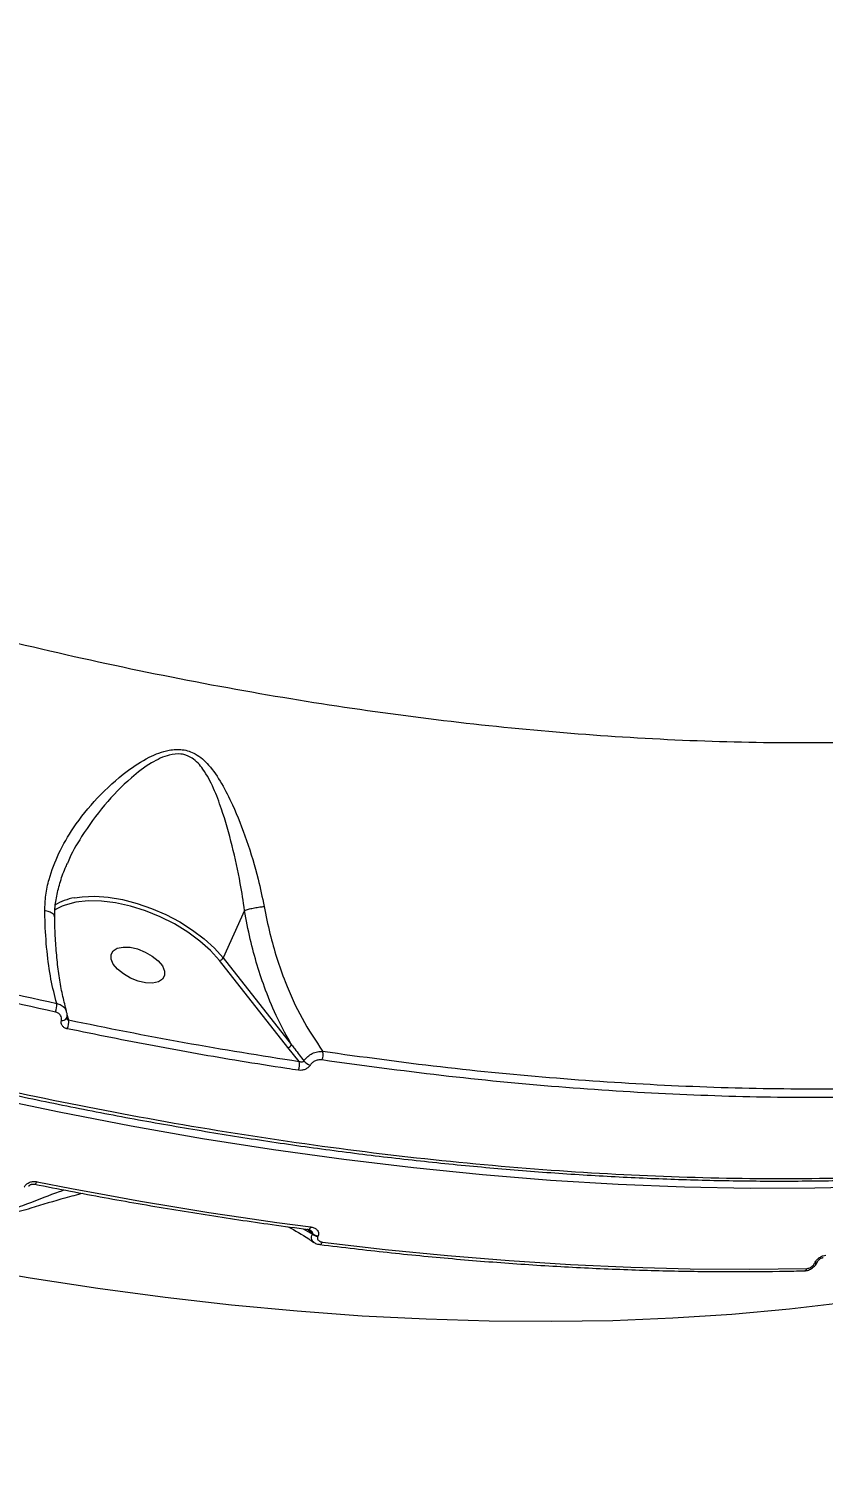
# Model space of a CAD drawing. Header units: millimetres. Extents: x -7720 to 6073, y -7402 to 5433.
# Drawn here: x 1340.8 to 1464.4, y -1469.3 to -1244.8 of the extents above; entities that cross this region are included whole.
import ezdxf

# ---------------------------------------------------------------- set-up
doc = ezdxf.new("R2010")
doc.units = ezdxf.units.MM
for name, color, linetype in [('DIKOM_ОБЪЕКТ', 7, 'Continuous'), ('DIKOM_РАЗМЕР_ЗОНА', 7, 'Continuous'), ('DIKOM_РАЗМЕР_ОБЪЕКТА', 7, 'Continuous')]:
    doc.layers.add(name, color=color, linetype=linetype)
doc.styles.add('style1', font='arial.ttf', dxfattribs={"width": 0.8})
doc.dimstyles.new('1-50', dxfattribs={"dimtxt": 300, "dimasz": 200, "dimexe": 100, "dimexo": 0, "dimgap": 100, "dimtad": 1, "dimtxsty": 'style1', "dimcen": 200, "dimclrd": 7, "dimclre": 7, "dimclrt": 7, "dimadec": 1, "dimazin": 2, "dimtfac": 1, "dimtmove": 0, "dimatfit": 2, "dimfxl": 0, "dimlwd": 25, "dimlwe": 18, "dimarcsym": 0})

# ---------------------------------------------------------------- blocks, each defined once
blk = doc.blocks.new('*D0')
at = {"layer": 'Defpoints', "color": 0, "transparency": 16777216}
for p in [(-1165.04, 3934.07), (-6387.82, -4153.36), (1392.52, -4153.36)]:
    blk.add_point(p, dxfattribs=at)
at = {"layer": 'DIKOM_РАЗМЕР_ОБЪЕКТА', "color": 7, "lineweight": 18, "transparency": 16777216}
for p, q in [((-1165.04, 3934.07), (-6487.82, 3934.07)), ((1392.52, -4153.36), (-6487.82, -4153.36))]:
    blk.add_line(p, q, dxfattribs=at)
at = {"layer": 'DIKOM_РАЗМЕР_ОБЪЕКТА', "color": 7, "lineweight": 25, "transparency": 16777216}
blk.add_line((-6387.82, 3734.07), (-6387.82, -3953.36), dxfattribs=at)
at = {"layer": 'DIKOM_РАЗМЕР_ОБЪЕКТА', "color": 7, "transparency": 16777216}
for points in [[(-6421.16, 3734.07), (-6354.49, 3734.07), (-6387.82, 3934.07)], [(-6421.16, -3953.36), (-6354.49, -3953.36), (-6387.82, -4153.36)]]:
    blk.add_solid(points, dxfattribs=at)
at = {"layer": 'DIKOM_РАЗМЕР_ОБЪЕКТА', "color": 7, "transparency": 16777216, "insert": (-6640.99, -109.65), "char_height": 300, "attachment_point": 5, "rotation": 90, "style": 'style1'}
blk.add_mtext('8100', dxfattribs=at)
blk = doc.blocks.new('*D1')
at = {"layer": 'Defpoints', "color": 0, "transparency": 16777216}
for p in [(-3938.71, 77.29), (4572.68, -275.21), (4572.68, -6577.9)]:
    blk.add_point(p, dxfattribs=at)
at = {"layer": 'DIKOM_РАЗМЕР_ОБЪЕКТА', "color": 7, "lineweight": 18, "transparency": 16777216}
for p, q in [((-3938.71, 77.29), (-3938.71, -6677.9)), ((4572.68, -275.21), (4572.68, -6677.9))]:
    blk.add_line(p, q, dxfattribs=at)
at = {"layer": 'DIKOM_РАЗМЕР_ОБЪЕКТА', "color": 7, "lineweight": 25, "transparency": 16777216}
blk.add_line((-3738.71, -6577.9), (4372.68, -6577.9), dxfattribs=at)
at = {"layer": 'DIKOM_РАЗМЕР_ОБЪЕКТА', "color": 7, "transparency": 16777216}
for points in [[(-3738.71, -6544.56), (-3738.71, -6611.23), (-3938.71, -6577.9)], [(4372.68, -6544.56), (4372.68, -6611.23), (4572.68, -6577.9)]]:
    blk.add_solid(points, dxfattribs=at)
at = {"layer": 'DIKOM_РАЗМЕР_ОБЪЕКТА', "color": 7, "transparency": 16777216, "insert": (316.98, -6324.72), "char_height": 300, "attachment_point": 5, "style": 'style1'}
blk.add_mtext('8500', dxfattribs=at)
blk = doc.blocks.new('*D2')
at = {"layer": 'Defpoints', "color": 0, "transparency": 16777216}
for p in [(-2365.16, 5433.02), (-7269.56, -6016.09), (1800.96, -6016.09)]:
    blk.add_point(p, dxfattribs=at)
at = {"layer": 'DIKOM_РАЗМЕР_ЗОНА', "color": 7, "lineweight": 18, "transparency": 16777216}
for p, q in [((-2365.16, 5433.02), (-7369.56, 5433.02)), ((1800.96, -6016.09), (-7369.56, -6016.09))]:
    blk.add_line(p, q, dxfattribs=at)
at = {"layer": 'DIKOM_РАЗМЕР_ЗОНА', "color": 7, "lineweight": 25, "transparency": 16777216}
blk.add_line((-7269.56, 5233.02), (-7269.56, -5816.09), dxfattribs=at)
at = {"layer": 'DIKOM_РАЗМЕР_ЗОНА', "color": 7, "transparency": 16777216}
for points in [[(-7302.9, 5233.02), (-7236.23, 5233.02), (-7269.56, 5433.02)], [(-7302.9, -5816.09), (-7236.23, -5816.09), (-7269.56, -6016.09)]]:
    blk.add_solid(points, dxfattribs=at)
at = {"layer": 'DIKOM_РАЗМЕР_ЗОНА', "color": 7, "transparency": 16777216, "insert": (-7522.73, -291.53), "char_height": 300, "attachment_point": 5, "rotation": 90, "style": 'style1'}
blk.add_mtext('11500', dxfattribs=at)
blk = doc.blocks.new('*D3')
at = {"layer": 'Defpoints', "color": 0, "transparency": 16777216}
for p in [(-5938.71, -432.44), (6072.68, -1006.94), (6072.68, -7302.44)]:
    blk.add_point(p, dxfattribs=at)
at = {"layer": 'DIKOM_РАЗМЕР_ЗОНА', "color": 7, "lineweight": 18, "transparency": 16777216}
for p, q in [((-5938.71, -432.44), (-5938.71, -7402.44)), ((6072.68, -1006.94), (6072.68, -7402.44))]:
    blk.add_line(p, q, dxfattribs=at)
at = {"layer": 'DIKOM_РАЗМЕР_ЗОНА', "color": 7, "lineweight": 25, "transparency": 16777216}
blk.add_line((-5738.71, -7302.44), (5872.68, -7302.44), dxfattribs=at)
at = {"layer": 'DIKOM_РАЗМЕР_ЗОНА', "color": 7, "transparency": 16777216}
for points in [[(-5738.71, -7269.1), (-5738.71, -7335.77), (-5938.71, -7302.44)], [(5872.68, -7269.1), (5872.68, -7335.77), (6072.68, -7302.44)]]:
    blk.add_solid(points, dxfattribs=at)
at = {"layer": 'DIKOM_РАЗМЕР_ЗОНА', "color": 7, "transparency": 16777216, "insert": (66.98, -7049.26), "char_height": 300, "attachment_point": 5, "style": 'style1'}
blk.add_mtext('12000', dxfattribs=at)

msp = doc.modelspace()

# ---------------------------------------------------------------- linework, layer by layer
at = {"layer": 'DIKOM_ОБЪЕКТ', "color": 7, "linetype": 'Continuous', "lineweight": 15}
for p, q in [((1374.379, -1381.954), (1371.056, -1389.328)), ((1371.056, -1389.328), (1381.709, -1402.853)), ((1381.135, -1403.264), (1370.482, -1389.738)), ((1346.712, -1398.142), (1346.992, -1398.981)), ((1346.687, -1398.724), (1346.691, -1398.715)), ((1382.859, -1405.427), (1381.135, -1403.264)), ((1383.484, -1431.45), (1384.938, -1432.298)), ((1384.974, -1432.218), (1384.053, -1431.527)), ((1384.938, -1432.298), (1384.974, -1432.218)), ((1385.813, -1432.563), (1385.777, -1432.644)), ((1463.524, -1436.606), (1463.543, -1436.563)), ((1463.078, -1436.82), (1463.098, -1436.777))]:
    msp.add_line(p, q, dxfattribs=at)
at = {"layer": 'DIKOM_ОБЪЕКТ', "color": 7, "linetype": 'Continuous', "lineweight": 15, "flags": 128}
for points in [[(1370.482, -1389.738), (1369.098, -1388.201), (1367.441, -1386.717), (1365.551, -1385.324), (1363.472, -1384.054), (1361.257, -1382.938), (1358.957, -1382.004), (1356.629, -1381.273), (1354.329, -1380.764), (1352.113, -1380.489), (1350.033, -1380.454), (1348.14, -1380.66), (1346.481, -1381.103), (1345.987, -1381.301)], [(1347.91, -1379.984), (1349.119, -1379.811), (1351.076, -1379.739), (1353.181, -1379.891), (1355.39, -1380.264), (1357.655, -1380.849), (1359.927, -1381.633), (1362.155, -1382.6), (1364.293, -1383.729), (1366.293, -1384.994), (1368.113, -1386.369), (1369.712, -1387.824), (1371.056, -1389.328)], [(1345.987, -1381.301), (1345.094, -1381.771), (1344.863, -1381.923)], [(1361.956, -1392.083), (1361.626, -1392.66), (1360.986, -1393.056), (1360.085, -1393.241), (1358.998, -1393.199), (1357.813, -1392.933), (1356.625, -1392.465), (1355.531, -1391.834), (1354.619, -1391.089), (1353.963, -1390.291), (1353.617, -1389.506), (1353.608, -1388.796), (1353.938, -1388.22), (1354.578, -1387.823), (1355.479, -1387.638), (1356.566, -1387.68), (1357.751, -1387.946), (1358.939, -1388.414), (1360.033, -1389.046), (1360.945, -1389.791), (1361.601, -1390.588), (1361.947, -1391.373), (1361.956, -1392.083)], [(1473.026, -1424.926), (1463.126, -1425.169), (1453.067, -1425.191), (1442.855, -1424.992), (1432.499, -1424.572), (1422.009, -1423.931), (1411.394, -1423.071), (1400.661, -1421.991), (1389.82, -1420.692), (1378.881, -1419.177), (1367.852, -1417.445), (1356.744, -1415.499), (1345.564, -1413.339), (1334.322, -1410.969)], [(1341.722, -1424.518), (1341.724, -1424.518), (1341.795, -1424.511), (1341.87, -1424.467), (1341.947, -1424.388), (1342.023, -1424.275), (1342.095, -1424.134)], [(1342.095, -1424.134), (1347.48, -1425.188), (1352.849, -1426.193), (1358.202, -1427.148), (1363.537, -1428.054), (1368.853, -1428.911), (1374.15, -1429.717), (1379.425, -1430.473), (1384.68, -1431.179)], [(1510.815, -1433.902), (1508.858, -1434.484), (1501.134, -1436.604), (1493.178, -1438.51), (1484.999, -1440.201), (1476.603, -1441.676), (1467.999, -1442.932), (1459.195, -1443.968), (1450.198, -1444.785), (1441.017, -1445.38), (1431.661, -1445.753), (1422.139, -1445.905), (1412.458, -1445.834), (1402.629, -1445.542), (1392.661, -1445.027), (1382.562, -1444.291), (1372.342, -1443.335), (1362.011, -1442.159), (1351.577, -1440.764), (1341.052, -1439.152), (1330.445, -1437.324)], [(1386.088, -1433.901), (1386.098, -1433.902), (1386.181, -1433.891), (1386.266, -1433.845), (1386.348, -1433.767), (1386.426, -1433.658), (1386.497, -1433.524)], [(1386.497, -1433.524), (1396.281, -1434.665), (1405.976, -1435.627), (1415.575, -1436.411), (1425.072, -1437.014), (1434.461, -1437.437), (1443.734, -1437.68), (1452.885, -1437.742), (1461.908, -1437.624)]]:
    msp.add_lwpolyline(points, dxfattribs=at)
at = {"layer": 'DIKOM_ОБЪЕКТ', "color": 7, "linetype": 'Continuous', "lineweight": 15}
for centre, radius, start, end in [((1349.478, -1388.865), 9.019, 100.01144, 120.85368), ((1370.397, -1389.012), 0.731, 276.67688, 334.39735), ((1342.699, -1396.73), 2.479, 335.63326, 7.16583), ((1346.063, -1398.356), 0.725, 255.5963, 329.34806), ((1344.648, -1399.361), 2.374, 335.31831, 9.2198), ((1381.05, -1402.537), 0.731, 276.68334, 334.39089), ((1384.572, -1404.381), 2.032, 335.9928, 14.90802), ((1380.931, -1405.984), 2.007, 335.61169, 16.11974), ((1385.186, -1404.081), 2.008, 218.75788, 253.40252), ((1384.185, -1431.054), 0.51, 279.86799, 345.84152), ((1386.035, -1430.826), 1.836, 233.29966, 261.92083), ((1386.071, -1430.746), 1.836, 233.29966, 261.92083), ((1463.153, -1436.321), 0.459, 263.15329, 328.59893), ((1461.384, -1437.454), 0.551, 278.68897, 342.07832), ((1463.133, -1436.361), 0.462, 263.25852, 327.76467)]:
    msp.add_arc(centre, radius, start, end, dxfattribs=at)
for points, knots in [([(1120.114, -1246.093), (1125.295, -1249.388), (1135.662, -1255.98), (1151.704, -1265.437), (1168.052, -1274.549), (1184.93, -1283.379), (1202.308, -1291.896), (1220.161, -1300.061), (1238.201, -1307.739), (1256.905, -1315.114), (1276.241, -1322.11), (1296.158, -1328.654), (1316.259, -1334.593), (1336.477, -1339.878), (1356.744, -1344.474), (1376.591, -1348.277), (1395.956, -1351.295), (1414.794, -1353.553), (1433.435, -1355.092), (1451.804, -1355.875), (1469.827, -1355.881), (1487.092, -1355.111), (1503.56, -1353.587), (1519.206, -1351.35), (1534.301, -1348.361), (1548.766, -1344.598), (1562.533, -1340.056), (1574.459, -1335.179), (1584.719, -1330.155), (1593.527, -1325.14), (1601.76, -1319.696), (1609.384, -1313.84), (1616.368, -1307.603), (1622.704, -1300.974), (1628.444, -1293.982), (1631.707, -1289.01), (1633.339, -1286.523)], [0, 0, 0, 0, 0.0277653, 0.0555639, 0.0833624, 0.1111276, 0.1400315, 0.1689729, 0.1979143, 0.226818, 0.2582448, 0.2896959, 0.3211225, 0.3534673, 0.3858385, 0.4181832, 0.4495061, 0.4808531, 0.5121759, 0.5444126, 0.5766758, 0.6089124, 0.640161, 0.6714337, 0.7026821, 0.7348413, 0.7670266, 0.7991857, 0.8241463, 0.8491072, 0.8742671, 0.8994269, 0.9244695, 0.9495122, 0.9747561, 1, 1, 1, 1]), ([(1033.275, -1270.036), (1034.459, -1270.951), (1038.505, -1274.077), (1045.603, -1279.33), (1054.541, -1285.779), (1063.627, -1292.11), (1072.828, -1298.316), (1082.148, -1304.397), (1091.59, -1310.357), (1101.158, -1316.197), (1110.853, -1321.919), (1120.679, -1327.526), (1130.638, -1333.018), (1140.732, -1338.397), (1150.968, -1343.664), (1161.333, -1348.815), (1171.795, -1353.833), (1182.311, -1358.696), (1192.852, -1363.391), (1203.413, -1367.915), (1213.999, -1372.272), (1224.612, -1376.464), (1235.258, -1380.492), (1245.937, -1384.357), (1256.654, -1388.061), (1267.411, -1391.603), (1278.212, -1394.986), (1289.054, -1398.207), (1299.911, -1401.26), (1310.737, -1404.13), (1321.493, -1406.806), (1332.167, -1409.286), (1342.764, -1411.572), (1353.29, -1413.666), (1363.747, -1415.567), (1374.139, -1417.278), (1384.467, -1418.799), (1394.736, -1420.129), (1404.948, -1421.269), (1415.105, -1422.218), (1425.188, -1422.976), (1435.158, -1423.538), (1444.974, -1423.9), (1454.619, -1424.064), (1464.096, -1424.029), (1473.409, -1423.796), (1482.56, -1423.365), (1491.554, -1422.737), (1500.392, -1421.91), (1509.077, -1420.886), (1517.611, -1419.663), (1525.997, -1418.241), (1534.224, -1416.62), (1542.265, -1414.807), (1550.085, -1412.807), (1557.667, -1410.625), (1565.006, -1408.262), (1572.107, -1405.719), (1578.973, -1402.994), (1585.606, -1400.088), (1592.008, -1396.999), (1598.18, -1393.727), (1604.124, -1390.271), (1609.84, -1386.627), (1615.332, -1382.804), (1620.556, -1378.792), (1624.252, -1375.776), (1626.12, -1374.051), (1626.422, -1373.771)], [0, 0, 0, 0, 0.0064609, 0.0220861, 0.0377157, 0.0532677, 0.0687479, 0.084174, 0.0995636, 0.1149342, 0.1303035, 0.1456855, 0.1610954, 0.1765507, 0.1920689, 0.2076676, 0.2233012, 0.2388777, 0.2543768, 0.2698166, 0.2852147, 0.3005886, 0.3159561, 0.3313329, 0.3467323, 0.3621721, 0.3776696, 0.3932424, 0.4088786, 0.4244889, 0.4400112, 0.4554691, 0.4708801, 0.486262, 0.5016321, 0.517008, 0.5324016, 0.5478303, 0.5633116, 0.578863, 0.5944935, 0.6101222, 0.6256725, 0.6411532, 0.6565817, 0.6719757, 0.6873527, 0.7027303, 0.718122, 0.7335431, 0.7490114, 0.7645442, 0.7801587, 0.7957935, 0.811373, 0.8268766, 0.8423217, 0.8577256, 0.8731055, 0.8884787, 0.9038609, 0.9192648, 0.9347078, 0.9502066, 0.9657787, 0.981401, 0.9969862, 1, 1, 1, 1]), ([(1033.293, -1269.51), (1036.713, -1272.105), (1045.927, -1279.096), (1061.53, -1290.197), (1080.208, -1302.674), (1099.675, -1314.83), (1119.882, -1326.613), (1140.779, -1337.971), (1161.904, -1348.655), (1183.181, -1358.643), (1204.529, -1367.93), (1226.296, -1376.668), (1248.424, -1384.802), (1270.842, -1392.287), (1293.058, -1398.96), (1314.999, -1404.817), (1336.602, -1409.871), (1358.218, -1414.204), (1379.772, -1417.772), (1401.185, -1420.54), (1421.986, -1422.45), (1442.118, -1423.515), (1461.54, -1423.765), (1480.568, -1423.207), (1499.117, -1421.805), (1517.11, -1419.545), (1534.152, -1416.476), (1550.205, -1412.629), (1565.256, -1408.048), (1579.552, -1402.661), (1593, -1396.445), (1605.567, -1389.424), (1616.366, -1382.002), (1623.304, -1376.647), (1626.262, -1373.804), (1626.567, -1373.511)], [0, 0, 0, 0, 0.0184442, 0.04969, 0.0809599, 0.1122057, 0.1443591, 0.1765388, 0.2086921, 0.2399379, 0.2712077, 0.3024535, 0.3346069, 0.3667865, 0.3989399, 0.4301857, 0.4614556, 0.4927014, 0.5248547, 0.5570344, 0.5891877, 0.6204335, 0.6517033, 0.6829491, 0.7151025, 0.7472821, 0.7794355, 0.8106811, 0.8419511, 0.8731969, 0.9053502, 0.9375297, 0.9696831, 0.9968779, 1, 1, 1, 1]), ([(1343.314, -1382.005), (1343.344, -1381.193), (1343.406, -1379.554), (1344.063, -1376.535), (1345.417, -1372.982), (1347.92, -1368.689), (1351.436, -1364.319), (1355.461, -1360.63), (1359.266, -1358.136), (1362.242, -1356.958), (1364.782, -1356.815), (1366.991, -1357.587), (1369.056, -1359.452), (1370.891, -1362.193), (1372.844, -1366.098), (1374.762, -1371.058), (1376.416, -1376.433), (1377.139, -1379.91), (1377.434, -1381.33)], [0, 0, 0, 0, 0.0400998, 0.0808878, 0.1499717, 0.221163, 0.3125709, 0.4066963, 0.4681056, 0.5184495, 0.5509518, 0.5857534, 0.6308471, 0.6885509, 0.7478286, 0.8397941, 0.9345766, 1, 1, 1, 1]), ([(1374.384, -1381.949), (1374.384, -1381.947), (1374.203, -1380.544), (1373.669, -1377.143), (1372.501, -1371.801), (1371.101, -1366.871), (1369.605, -1362.9), (1368.199, -1360.161), (1366.585, -1358.357), (1365.254, -1357.759), (1364.057, -1357.552), (1362.785, -1357.681), (1361.248, -1358.256), (1359.208, -1359.359), (1356.181, -1361.691), (1352.454, -1365.521), (1349.275, -1369.991), (1347.393, -1373.09), (1346.864, -1374.541), (1346.832, -1374.628)], [0, 0, 0, 0, 0.0000688, 0.078351, 0.1888939, 0.3025071, 0.3704129, 0.4395169, 0.489506, 0.5181481, 0.5266132, 0.5613514, 0.5892325, 0.6179146, 0.6895375, 0.7991727, 0.9115604, 0.9947088, 1, 1, 1, 1]), ([(1262.433, -1373.567), (1269.313, -1375.836), (1283.073, -1380.375), (1303.789, -1386.383), (1324.524, -1391.837), (1338.28, -1394.893), (1345.159, -1396.421)], [0, 0, 0, 0, 0.2485966, 0.4971936, 0.7485973, 1, 1, 1, 1]), ([(1344.957, -1397.753), (1338.141, -1396.239), (1324.507, -1393.212), (1303.805, -1387.777), (1282.965, -1381.745), (1269.019, -1377.146), (1262.045, -1374.846)], [0, 0, 0, 0, 0.2485966, 0.4971929, 0.7485967, 1, 1, 1, 1]), ([(1344.888, -1382.954), (1344.878, -1382.694), (1344.842, -1381.72), (1345.086, -1379.964), (1345.626, -1377.691), (1346.23, -1375.891), (1346.719, -1374.877), (1346.839, -1374.628)], [0, 0, 0, 0, 0.0939973, 0.3518205, 0.6234034, 0.9075918, 1, 1, 1, 1]), ([(1345.159, -1396.421), (1344.842, -1395.19), (1344.203, -1392.706), (1343.603, -1388.292), (1343.359, -1384.632), (1343.322, -1382.463), (1343.314, -1382.005)], [0, 0, 0, 0, 0.2991599, 0.6039873, 0.9163491, 1, 1, 1, 1]), ([(1344.827, -1382.958), (1344.821, -1382.87), (1344.808, -1382.663), (1344.459, -1382.367), (1343.96, -1382.149), (1343.543, -1382.046), (1343.356, -1382.012), (1343.314, -1382.005)], [0, 0, 0, 0, 0.2160598, 0.5033572, 0.7906892, 0.952162, 1, 1, 1, 1]), ([(1374.379, -1381.954), (1374.38, -1381.953), (1374.381, -1381.951), (1374.383, -1381.949), (1374.384, -1381.949), (1374.384, -1381.949)], [0, 0, 0, 0, 0.4959121, 0.9106027, 1, 1, 1, 1]), ([(1381.709, -1402.853), (1380.972, -1401.53), (1379.488, -1398.865), (1377.731, -1394.664), (1376.322, -1390.495), (1375.198, -1386.359), (1374.657, -1383.451), (1374.379, -1381.954)], [0, 0, 0, 0, 0.219899, 0.4427753, 0.6236712, 0.8062565, 1, 1, 1, 1]), ([(1374.384, -1381.949), (1374.57, -1381.886), (1374.943, -1381.762), (1375.723, -1381.581), (1376.538, -1381.435), (1377.114, -1381.361), (1377.389, -1381.334), (1377.434, -1381.33)], [0, 0, 0, 0, 0.2440043, 0.4880127, 0.7320112, 0.9571104, 1, 1, 1, 1]), ([(1377.434, -1381.33), (1377.716, -1382.745), (1378.261, -1385.479), (1379.38, -1389.385), (1380.968, -1393.874), (1383.251, -1398.926), (1385.432, -1402.2), (1386.536, -1403.858)], [0, 0, 0, 0, 0.164793, 0.3184406, 0.4735233, 0.7333105, 1, 1, 1, 1]), ([(1346.702, -1397.618), (1346.503, -1396.869), (1346.101, -1395.36), (1345.625, -1392.798), (1345.247, -1390.031), (1344.997, -1387.057), (1344.871, -1384.68), (1344.873, -1383.262), (1344.873, -1382.937)], [0, 0, 0, 0, 0.1852196, 0.3732057, 0.5626773, 0.7529437, 0.9432347, 1, 1, 1, 1]), ([(1345.883, -1399.058), (1345.903, -1398.92), (1345.944, -1398.644), (1345.789, -1398.26), (1345.493, -1397.954), (1345.182, -1397.806), (1344.992, -1397.761), (1344.957, -1397.753)], [0, 0, 0, 0, 0.2363934, 0.4729093, 0.7098616, 0.9468426, 1, 1, 1, 1]), ([(1345.159, -1396.421), (1345.216, -1396.434), (1345.53, -1396.502), (1346.036, -1396.74), (1346.498, -1397.163), (1346.599, -1397.505), (1346.639, -1397.638)], [0, 0, 0, 0, 0.078486, 0.4280681, 0.7775952, 1, 1, 1, 1]), ([(1346.673, -1398.722), (1346.689, -1398.677), (1346.798, -1398.372), (1346.812, -1397.974), (1346.675, -1397.692), (1346.658, -1397.657)], [0, 0, 0, 0, 0.1296572, 0.8923874, 1, 1, 1, 1]), ([(1346.805, -1400.352), (1346.77, -1400.344), (1346.581, -1400.3), (1346.27, -1400.154), (1345.976, -1399.85), (1345.823, -1399.468), (1345.863, -1399.194), (1345.883, -1399.058)], [0, 0, 0, 0, 0.054586, 0.2913731, 0.5278283, 0.7639989, 1, 1, 1, 1]), ([(1346.69, -1398.717), (1346.698, -1398.743), (1346.719, -1398.813), (1346.812, -1398.904), (1346.915, -1398.959), (1346.979, -1398.977), (1346.992, -1398.981)], [0, 0, 0, 0, 0.2026713, 0.5596916, 0.9174405, 1, 1, 1, 1]), ([(1382.759, -1406.813), (1382.157, -1406.722), (1379.148, -1406.267), (1371.693, -1405.075), (1360.33, -1403.089), (1351.315, -1401.265), (1346.805, -1400.352)], [0, 0, 0, 0, 0.0507681, 0.253849, 0.6266962, 1, 1, 1, 1]), ([(1346.992, -1398.981), (1353.01, -1400.193), (1365.062, -1402.619), (1376.922, -1404.491), (1382.859, -1405.427)], [0, 0, 0, 0, 0.4994497, 1, 1, 1, 1]), ([(1381.709, -1402.853), (1381.871, -1403.067), (1382.501, -1403.902), (1383.142, -1404.726), (1383.62, -1405.338)], [0, 0, 0, 0, 0.2563568, 1, 1, 1, 1]), ([(1383.62, -1405.338), (1383.639, -1405.309), (1383.794, -1405.073), (1384.191, -1404.646), (1384.915, -1404.176), (1385.745, -1403.874), (1386.273, -1403.863), (1386.536, -1403.858)], [0, 0, 0, 0, 0.0333429, 0.2664487, 0.5082691, 0.7552632, 1, 1, 1, 1]), ([(1386.536, -1403.858), (1392.674, -1404.697), (1404.949, -1406.374), (1423.052, -1408.113), (1440.876, -1409.259), (1455.548, -1409.705), (1464.184, -1409.683), (1467.118, -1409.676)], [0, 0, 0, 0, 0.2203115, 0.4406224, 0.6630844, 0.8855463, 1, 1, 1, 1]), ([(1384.612, -1406.006), (1384.601, -1406.022), (1384.508, -1406.166), (1384.262, -1406.425), (1383.802, -1406.694), (1383.27, -1406.846), (1382.929, -1406.824), (1382.759, -1406.813)], [0, 0, 0, 0, 0.0299232, 0.2617869, 0.5039352, 0.752026, 1, 1, 1, 1]), ([(1382.859, -1405.427), (1382.932, -1405.452), (1383.076, -1405.502), (1383.294, -1405.509), (1383.471, -1405.466), (1383.567, -1405.4), (1383.606, -1405.357), (1383.616, -1405.344), (1383.62, -1405.338)], [0, 0, 0, 0, 0.27261945, 0.53263728, 0.76673199, 0.9319723, 0.97408981, 1, 1, 1, 1]), ([(1386.429, -1405.208), (1386.262, -1405.198), (1385.928, -1405.177), (1385.407, -1405.327), (1384.957, -1405.591), (1384.716, -1405.845), (1384.624, -1405.988), (1384.612, -1406.006)], [0, 0, 0, 0, 0.2478842, 0.495917, 0.7364577, 0.9670287, 1, 1, 1, 1]), ([(1467.195, -1411.041), (1464.255, -1411.048), (1455.654, -1411.069), (1441.063, -1410.629), (1423.261, -1409.492), (1405.063, -1407.753), (1392.64, -1406.056), (1386.429, -1405.208)], [0, 0, 0, 0, 0.11445486, 0.33476567, 0.55507576, 0.77753853, 1, 1, 1, 1]), ([(1349.231, -1425.961), (1348.313, -1426.191), (1345.763, -1426.83), (1341.943, -1428.05), (1338.443, -1429.057), (1336.143, -1429.549), (1334.371, -1429.757), (1332.644, -1429.652), (1331.033, -1429.117), (1329.74, -1428.192), (1328.695, -1427.065), (1327.634, -1425.521), (1326.91, -1424.244), (1326.662, -1423.553), (1326.643, -1423.5)], [0, 0, 0, 0, 0.1064775, 0.2957674, 0.4053244, 0.4608068, 0.5179025, 0.571324, 0.624868, 0.6967359, 0.7680803, 0.8395834, 0.9877104, 1, 1, 1, 1]), ([(1328.284, -1423.863), (1328.359, -1424.115), (1328.587, -1424.876), (1329.193, -1426.235), (1330.186, -1427.677), (1331.41, -1428.759), (1332.843, -1429.288), (1334.376, -1429.34), (1335.909, -1429.09), (1336.973, -1428.799), (1338.585, -1428.308), (1341.407, -1427.278), (1344.317, -1426.107), (1346.08, -1425.498), (1346.318, -1425.416)], [0, 0, 0, 0, 0.05673651, 0.17190804, 0.28609032, 0.36697509, 0.42528202, 0.48344848, 0.54238358, 0.60169998, 0.61140082, 0.74039409, 0.96509316, 1, 1, 1, 1]), ([(1340.086, -1425.007), (1340.116, -1424.949), (1340.214, -1424.759), (1340.502, -1424.464), (1340.982, -1424.204), (1341.548, -1424.072), (1341.913, -1424.114), (1342.095, -1424.134)], [0, 0, 0, 0, 0.0931866, 0.3038911, 0.5302396, 0.765192, 1, 1, 1, 1]), ([(1340.828, -1424.816), (1340.83, -1424.81), (1340.835, -1424.799), (1340.88, -1424.741), (1340.963, -1424.669), (1341.094, -1424.592), (1341.272, -1424.528), (1341.476, -1424.495), (1341.64, -1424.498), (1341.707, -1424.517), (1341.719, -1424.52)], [0, 0, 0, 0, 0.1005758, 0.2067282, 0.3128756, 0.4505356, 0.591963, 0.762853, 0.9553001, 1, 1, 1, 1]), ([(1341.723, -1424.518), (1343.579, -1424.884), (1348.962, -1425.946), (1357.828, -1427.56), (1368.29, -1429.292), (1377.099, -1430.604), (1382.405, -1431.309), (1384.273, -1431.557)], [0, 0, 0, 0, 0.1293236, 0.3750385, 0.6207631, 0.8664948, 1, 1, 1, 1]), ([(1381.187, -1431.141), (1382.256, -1431.736), (1383.605, -1432.487), (1384.903, -1433.389), (1385.172, -1433.576)], [0, 0, 0, 0, 0.7927183, 1, 1, 1, 1]), ([(1384.263, -1431.567), (1384.322, -1431.572), (1384.474, -1431.585), (1384.594, -1431.651), (1384.611, -1431.665), (1384.615, -1431.668)], [0, 0, 0, 0, 0.330706, 0.8465068, 1, 1, 1, 1]), ([(1384.974, -1432.218), (1384.981, -1432.196), (1384.993, -1432.154), (1384.975, -1432.053), (1384.893, -1431.915), (1384.763, -1431.779), (1384.658, -1431.704), (1384.617, -1431.676)], [0, 0, 0, 0, 0.1053024, 0.2092981, 0.4644839, 0.7960771, 1, 1, 1, 1]), ([(1384.68, -1431.179), (1384.71, -1431.184), (1384.935, -1431.216), (1385.294, -1431.331), (1385.654, -1431.586), (1385.854, -1431.886), (1385.925, -1432.218), (1385.851, -1432.448), (1385.813, -1432.563)], [0, 0, 0, 0, 0.0392472, 0.2872415, 0.4952008, 0.6710051, 0.8352987, 1, 1, 1, 1]), ([(1385.184, -1433.558), (1385.118, -1433.517), (1384.955, -1433.416), (1384.829, -1433.13), (1384.793, -1432.745), (1384.889, -1432.448), (1384.938, -1432.298)], [0, 0, 0, 0, 0.1836157, 0.454804, 0.7245175, 1, 1, 1, 1]), ([(1385.183, -1433.564), (1385.221, -1433.594), (1385.42, -1433.753), (1385.74, -1433.867), (1386.023, -1433.876), (1386.094, -1433.879)], [0, 0, 0, 0, 0.1498573, 0.7859591, 1, 1, 1, 1]), ([(1385.777, -1432.644), (1385.752, -1432.719), (1385.703, -1432.868), (1385.749, -1433.082), (1385.878, -1433.272), (1386.106, -1433.43), (1386.333, -1433.501), (1386.476, -1433.521), (1386.497, -1433.524)], [0, 0, 0, 0, 0.1673652, 0.3344458, 0.5091094, 0.7130415, 0.9577421, 1, 1, 1, 1]), ([(1386.088, -1433.901), (1387.888, -1434.121), (1393.109, -1434.76), (1401.68, -1435.668), (1411.761, -1436.561), (1421.732, -1437.255), (1431.588, -1437.751), (1441.32, -1438.051), (1450.752, -1438.15), (1457.438, -1438.088), (1460.934, -1438.01), (1461.468, -1437.999)], [0, 0, 0, 0, 0.0688414, 0.1996445, 0.330454, 0.4612669, 0.5920831, 0.722903, 0.8537269, 0.9776718, 1, 1, 1, 1]), ([(1463.098, -1436.777), (1463.143, -1436.69), (1463.255, -1436.472), (1463.55, -1436.139), (1463.96, -1435.835), (1464.417, -1435.623), (1464.702, -1435.59), (1464.845, -1435.573)], [0, 0, 0, 0, 0.1408073, 0.3553054, 0.570038, 0.7849853, 1, 1, 1, 1]), ([(1463.547, -1436.56), (1463.559, -1436.535), (1463.585, -1436.478), (1463.682, -1436.35), (1463.825, -1436.21), (1464.003, -1436.084), (1464.185, -1435.996), (1464.321, -1435.955), (1464.394, -1435.948), (1464.403, -1435.948), (1464.403, -1435.948)], [0, 0, 0, 0, 0.11619724, 0.25824361, 0.40368148, 0.56463007, 0.72632965, 0.86651545, 0.99735832, 1, 1, 1, 1]), ([(1461.469, -1437.982), (1461.533, -1437.985), (1461.809, -1437.996), (1462.328, -1437.819), (1462.948, -1437.417), (1463.377, -1436.973), (1463.476, -1436.665), (1463.497, -1436.599)], [0, 0, 0, 0, 0.0765076, 0.3306924, 0.6154135, 0.916866, 1, 1, 1, 1]), ([(1461.908, -1437.624), (1462.004, -1437.613), (1462.195, -1437.591), (1462.5, -1437.451), (1462.774, -1437.248), (1462.972, -1437.024), (1463.048, -1436.878), (1463.078, -1436.82)], [0, 0, 0, 0, 0.2143347, 0.4284833, 0.6429331, 0.8577541, 1, 1, 1, 1])]:
    msp.add_open_spline(points, degree=3, knots=knots, dxfattribs=at)

# ---------------------------------------------------------------- dimensions: what is measured, and where the dimension line sits
at = {"layer": 'DIKOM_РАЗМЕР_ЗОНА'}
dim = msp.add_linear_dim(base=(-7269.562, -6016.09), p1=(-2365.162, 5433.022), p2=(1800.959, -6016.09), angle=90, text='11500', dimstyle='1-50', dxfattribs=at)
dim.commit()
dim.dimension.update_dxf_attribs({"geometry": '*D2', "text_midpoint": (-7269.562, -291.534), "dimtype": 160})
dim = msp.add_linear_dim(base=(6072.676, -7302.437), p1=(-5938.714, -432.437), p2=(6072.676, -1006.937), text='12000', dimstyle='1-50', dxfattribs=at)
dim.commit()
dim.dimension.update_dxf_attribs({"geometry": '*D3', "text_midpoint": (66.981, -7302.437), "dimtype": 160})
at = {"layer": 'DIKOM_РАЗМЕР_ОБЪЕКТА'}
dim = msp.add_linear_dim(base=(-6387.822, -4153.364), p1=(-1165.044, 3934.068), p2=(1392.523, -4153.364), angle=90, text='8100', dimstyle='1-50', dxfattribs=at)
dim.commit()
dim.dimension.update_dxf_attribs({"geometry": '*D0', "text_midpoint": (-6387.822, -109.648), "dimtype": 160})
dim = msp.add_linear_dim(base=(4572.676, -6577.897), p1=(-3938.714, 77.288), p2=(4572.676, -275.211), text='8500', dimstyle='1-50', dxfattribs=at)
dim.commit()
dim.dimension.update_dxf_attribs({"geometry": '*D1', "text_midpoint": (316.981, -6577.897), "dimtype": 160})

doc.saveas('drawing.dxf')
